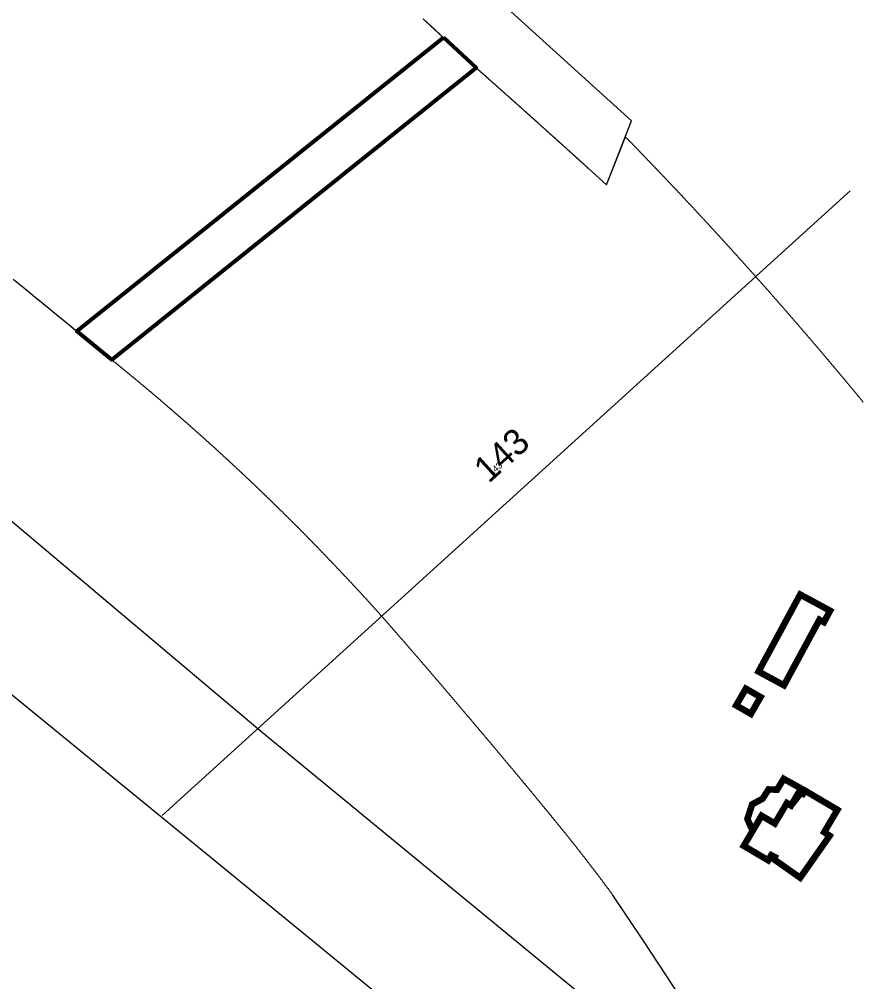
# Model space of a CAD drawing. Extents: x 174934 to 192674, y 648863 to 672607.
# Drawn here: x 189304.7 to 189434.5, y 651964 to 652112.1 of the extents above; entities that cross this region are included whole.
import ezdxf

# ---------------------------------------------------------------- set-up
doc = ezdxf.new("R2010")
doc.units = 0
for name, color, linetype, lineweight in [('dim', 255, 'Continuous', 0), ('pbitul', 14, 'Continuous', 0), ('pbldem', 50, 'Continuous', 0), ('pgesher', 7, 'Continuous', 0), ('pspecial', 7, 'Continuous', 0)]:
    doc.layers.add(name, color=color, linetype=linetype, lineweight=lineweight)
doc.layers.add('HEB_ENTITY', color=3, linetype='Continuous')
doc.styles.get("Standard").update_dxf_attribs({"font": 'HEBTXT'})

# ---------------------------------------------------------------- blocks, each defined once
blk = doc.blocks.new('dim', base_point=(179928.9, 662854.99))
at = {"layer": 'dim', "linetype": 'ByBlock'}
blk.add_attdef('NUMBER', (179928.9, 662854.99), '', height=20, dxfattribs=at)
blk = doc.blocks.new('HEB_ENTITY', base_point=(181159.32, 660193.8))
at = {"layer": 'HEB_ENTITY', "linetype": 'ByBlock'}
blk.add_attdef('VAL', (181159.32, 660193.8), '', height=1, dxfattribs=at)
at = {"layer": 'HEB_ENTITY', "linetype": 'ByBlock', "flags": 1}
for tag in ['WIDTH', 'TAG', 'XBASE', 'YBASE', 'PROMPT', 'HEIGHT', 'BLKNAME', 'BLKNUM']:
    blk.add_attdef(tag, (181159.32, 660193.8), '', height=1, dxfattribs=at)

msp = doc.modelspace()

# ---------------------------------------------------------------- linework, layer by layer
at = {"layer": 'dim', "linetype": 'ByBlock', "flags": 128}
msp.add_lwpolyline([(189326.66, 651989.54), (189432.54, 652085.65)], close=True, dxfattribs=at)
at = {"layer": 'pbitul', "flags": 128}
for points in [[(189392.8, 651960.57), (189342.03, 652002.31), (189300.68, 652037.16)], [(189287.59, 652021.13), (189333.97, 651983.31), (189349.85, 651970.28), (189365.73, 651957.25)]]:
    msp.add_lwpolyline(points, dxfattribs=at)
at = {"layer": 'pbldem', "linetype": 'Continuous', "const_width": 1, "flags": 128}
for points in [[(189424.83, 652023.55), (189429.43, 652021.06), (189428.48, 652019.3), (189427.79, 652019.67), (189422.33, 652009.58), (189418.42, 652011.7), (189424.83, 652023.55)], [(189416.47, 652009.07), (189418.73, 652007.77), (189417.24, 652005.19), (189414.98, 652006.49), (189416.47, 652009.07)], [(189422.29, 651995.2), (189421.27, 651993.52), (189419.96, 651993.57), (189419.04, 651992.13), (189417.43, 651991.27), (189416.71, 651989.01), (189417.52, 651987.2), (189418.89, 651989.52), (189420.92, 651988.32), (189422.79, 651991.47), (189423.42, 651991.09), (189424.99, 651993.09), (189425.27, 651992.92), (189425.55, 651993.39), (189422.29, 651995.2)], [(189425.55, 651993.39), (189430.56, 651990.43), (189428.52, 651986.98), (189429.36, 651986.43), (189424.83, 651979.98), (189420.78, 651982.82), (189420.94, 651983.16), (189420.38, 651983.45), (189419.91, 651982.66), (189416.15, 651984.88), (189418.89, 651989.52), (189420.92, 651988.32), (189422.79, 651991.47), (189423.42, 651991.09), (189424.7, 651993.26), (189425.27, 651992.92), (189425.55, 651993.39)]]:
    msp.add_lwpolyline(points, close=True, dxfattribs=at)
at = {"layer": 'pgesher', "color": 7, "linetype": 'Continuous', "lineweight": 53, "flags": 128}
msp.add_lwpolyline([(189369.93, 652109.23), (189374.99, 652104.57), (189318.91, 652059.66), (189313.55, 652064.08), (189369.93, 652109.23)], close=True, dxfattribs=at)
at = {"layer": 'pspecial', "flags": 128}
for points in [[(189366.83, 652112.1), (189366.91, 652112.03), (189366.98, 652111.96), (189367.05, 652111.9), (189367.13, 652111.83), (189367.2, 652111.76), (189367.27, 652111.69), (189367.35, 652111.62), (189367.42, 652111.56), (189367.49, 652111.49), (189367.57, 652111.42), (189367.64, 652111.35), (189367.72, 652111.29), (189367.79, 652111.22), (189367.86, 652111.15), (189367.94, 652111.08), (189368.01, 652111.01), (189368.08, 652110.95), (189368.16, 652110.88), (189368.23, 652110.81), (189368.3, 652110.74), (189368.38, 652110.68), (189368.45, 652110.61), (189368.52, 652110.54), (189368.6, 652110.47), (189368.67, 652110.4), (189368.74, 652110.34), (189368.82, 652110.27), (189368.89, 652110.2), (189368.96, 652110.13), (189369.04, 652110.06), (189369.11, 652110), (189369.18, 652109.93), (189369.26, 652109.86), (189369.33, 652109.79), (189369.4, 652109.72), (189369.48, 652109.66), (189369.55, 652109.59), (189369.62, 652109.52), (189369.7, 652109.45), (189369.77, 652109.38), (189369.84, 652109.32), (189369.92, 652109.25), (189369.99, 652109.18), (189370.06, 652109.11), (189370.14, 652109.04), (189370.21, 652108.97), (189370.28, 652108.91), (189370.36, 652108.84), (189370.43, 652108.77), (189370.5, 652108.7), (189370.57, 652108.63), (189370.65, 652108.56), (189370.72, 652108.5), (189370.79, 652108.43), (189370.87, 652108.36), (189370.94, 652108.29), (189371.01, 652108.22), (189371.09, 652108.16), (189371.16, 652108.09), (189371.23, 652108.02), (189371.3, 652107.95), (189371.38, 652107.88), (189371.45, 652107.81), (189371.52, 652107.75), (189371.6, 652107.68), (189371.67, 652107.61), (189371.74, 652107.54), (189371.82, 652107.47), (189371.89, 652107.4), (189371.96, 652107.33), (189372.03, 652107.27), (189372.11, 652107.2), (189372.18, 652107.13), (189372.25, 652107.06), (189372.33, 652106.99), (189372.4, 652106.92), (189372.47, 652106.86), (189372.54, 652106.79), (189372.62, 652106.72), (189372.69, 652106.65), (189372.76, 652106.58), (189372.84, 652106.51), (189372.91, 652106.44), (189372.98, 652106.38), (189373.05, 652106.31), (189373.13, 652106.24), (189373.2, 652106.17), (189373.27, 652106.1), (189373.34, 652106.03), (189373.42, 652105.96), (189373.49, 652105.89), (189373.5, 652105.88), (189373.58, 652105.82), (189373.65, 652105.75), (189373.73, 652105.69), (189373.8, 652105.62), (189373.88, 652105.55), (189373.95, 652105.49), (189374.03, 652105.42), (189374.1, 652105.35), (189374.18, 652105.29), (189374.25, 652105.22), (189374.33, 652105.16), (189374.4, 652105.09), (189374.47, 652105.02), (189374.55, 652104.96), (189374.62, 652104.89), (189374.7, 652104.83), (189374.77, 652104.76), (189374.85, 652104.69), (189374.92, 652104.63), (189375, 652104.56), (189375.07, 652104.49), (189375.15, 652104.43), (189375.22, 652104.36), (189375.3, 652104.3), (189375.37, 652104.23), (189375.45, 652104.16), (189375.52, 652104.1), (189375.6, 652104.03), (189375.67, 652103.96), (189375.75, 652103.9), (189375.82, 652103.83), (189375.9, 652103.77), (189375.97, 652103.7), (189376.05, 652103.63), (189376.12, 652103.57), (189376.2, 652103.5), (189376.27, 652103.43), (189376.35, 652103.37), (189376.42, 652103.3), (189376.5, 652103.23), (189376.57, 652103.17), (189376.65, 652103.1), (189376.72, 652103.04), (189376.8, 652102.97), (189376.87, 652102.9), (189376.95, 652102.84), (189377.02, 652102.77), (189377.1, 652102.7), (189377.17, 652102.64), (189377.25, 652102.57), (189377.32, 652102.5), (189377.39, 652102.44), (189377.47, 652102.37), (189377.54, 652102.31), (189377.62, 652102.24), (189377.69, 652102.17), (189377.77, 652102.11), (189377.84, 652102.04), (189377.92, 652101.97), (189377.99, 652101.91), (189378.07, 652101.84), (189378.14, 652101.77), (189378.22, 652101.71), (189378.29, 652101.64), (189378.37, 652101.58), (189378.44, 652101.51), (189378.52, 652101.44), (189378.59, 652101.38), (189378.67, 652101.31), (189378.74, 652101.24), (189378.82, 652101.18), (189378.89, 652101.11), (189378.96, 652101.04), (189379.04, 652100.98), (189379.11, 652100.91), (189379.19, 652100.84), (189379.26, 652100.78), (189379.34, 652100.71), (189379.41, 652100.65), (189379.49, 652100.58), (189379.56, 652100.51), (189379.64, 652100.45), (189379.71, 652100.38), (189379.79, 652100.31), (189379.86, 652100.25), (189379.94, 652100.18), (189380.01, 652100.11), (189380.09, 652100.05), (189380.16, 652099.98), (189380.23, 652099.91), (189380.31, 652099.85), (189380.38, 652099.78), (189380.46, 652099.71), (189380.53, 652099.65), (189380.61, 652099.58), (189380.68, 652099.51), (189380.76, 652099.45), (189380.83, 652099.38), (189380.91, 652099.31), (189380.98, 652099.25), (189381.06, 652099.18), (189381.13, 652099.11), (189381.2, 652099.05), (189381.28, 652098.98), (189381.35, 652098.92), (189381.43, 652098.85), (189381.5, 652098.78), (189381.58, 652098.72), (189381.65, 652098.65), (189381.73, 652098.58), (189381.8, 652098.52), (189381.88, 652098.45), (189381.95, 652098.38), (189382.03, 652098.32), (189382.1, 652098.25), (189382.17, 652098.18), (189382.25, 652098.12), (189382.32, 652098.05), (189382.4, 652097.98), (189382.47, 652097.92), (189382.55, 652097.85), (189382.62, 652097.78), (189382.7, 652097.72), (189382.77, 652097.65), (189382.85, 652097.58), (189382.92, 652097.52), (189382.99, 652097.45), (189383.07, 652097.38), (189383.14, 652097.32), (189383.22, 652097.25), (189383.29, 652097.18), (189383.37, 652097.12), (189383.44, 652097.05), (189383.52, 652096.98), (189383.59, 652096.92), (189383.67, 652096.85), (189383.74, 652096.78), (189383.81, 652096.72), (189383.89, 652096.65), (189383.96, 652096.58), (189384.04, 652096.52), (189384.11, 652096.45), (189384.19, 652096.38), (189384.26, 652096.32), (189384.34, 652096.25), (189384.41, 652096.18), (189384.48, 652096.11), (189384.56, 652096.05), (189384.63, 652095.98), (189384.71, 652095.91), (189384.78, 652095.85), (189384.86, 652095.78), (189384.93, 652095.71), (189385.01, 652095.65), (189385.08, 652095.58), (189385.15, 652095.51), (189385.23, 652095.45), (189385.3, 652095.38), (189385.38, 652095.31), (189385.45, 652095.25), (189385.53, 652095.18), (189385.6, 652095.11), (189385.68, 652095.05), (189385.75, 652094.98), (189385.82, 652094.91), (189385.9, 652094.85), (189385.97, 652094.78), (189386.05, 652094.71), (189386.12, 652094.65), (189386.2, 652094.58), (189386.27, 652094.51), (189386.34, 652094.44), (189386.42, 652094.38), (189386.49, 652094.31), (189386.57, 652094.24), (189386.64, 652094.18), (189386.72, 652094.11), (189386.79, 652094.04), (189386.87, 652093.98), (189386.94, 652093.91), (189387.01, 652093.84), (189387.09, 652093.78), (189387.16, 652093.71), (189387.24, 652093.64), (189387.31, 652093.58), (189387.39, 652093.51), (189387.46, 652093.44), (189387.53, 652093.37), (189387.61, 652093.31), (189387.68, 652093.24), (189387.76, 652093.17), (189387.83, 652093.11), (189387.91, 652093.04), (189387.98, 652092.97), (189388.05, 652092.91), (189388.13, 652092.84), (189388.2, 652092.77), (189388.28, 652092.71), (189388.35, 652092.64), (189388.43, 652092.57), (189388.5, 652092.5), (189388.57, 652092.44), (189388.65, 652092.37), (189388.72, 652092.3), (189388.8, 652092.24), (189388.87, 652092.17), (189388.95, 652092.1), (189389.02, 652092.04), (189389.09, 652091.97), (189389.17, 652091.9), (189389.24, 652091.83), (189389.32, 652091.77), (189389.39, 652091.7), (189389.46, 652091.63), (189389.54, 652091.57), (189389.61, 652091.5), (189389.69, 652091.43), (189389.76, 652091.36), (189389.84, 652091.3), (189389.91, 652091.23), (189389.98, 652091.16), (189390.06, 652091.1), (189390.13, 652091.03), (189390.21, 652090.96), (189390.28, 652090.9), (189390.36, 652090.83), (189390.43, 652090.76), (189390.5, 652090.69), (189390.58, 652090.63), (189390.65, 652090.56), (189390.73, 652090.49), (189390.8, 652090.43), (189390.87, 652090.36), (189390.95, 652090.29), (189391.02, 652090.22), (189391.1, 652090.16), (189391.17, 652090.09), (189391.24, 652090.02), (189391.32, 652089.96), (189391.39, 652089.89), (189391.47, 652089.82), (189391.54, 652089.75), (189391.62, 652089.69), (189391.69, 652089.62), (189391.76, 652089.55), (189391.84, 652089.49), (189391.91, 652089.42), (189391.99, 652089.35), (189392.06, 652089.28), (189392.13, 652089.22), (189392.21, 652089.15), (189392.27, 652089.09), (189395.04, 652086.57), (189398.9, 652096.44), (189380.29, 652113.23)], [(189303.73, 652072.07), (189305.78, 652070.42), (189307.14, 652069.32), (189308.05, 652068.58), (189309.87, 652067.1), (189311.22, 652065.99), (189313.55, 652064.08), (189313.55, 652064.08), (189369.93, 652109.23), (189369.86, 652109.3), (189369.79, 652109.37), (189369.71, 652109.44), (189369.64, 652109.5), (189369.57, 652109.57), (189369.49, 652109.64), (189369.42, 652109.71), (189369.35, 652109.78), (189369.27, 652109.84), (189369.2, 652109.91), (189369.13, 652109.98), (189369.05, 652110.05), (189368.98, 652110.12), (189368.91, 652110.18), (189368.83, 652110.25), (189368.76, 652110.32), (189368.69, 652110.39), (189368.61, 652110.46), (189368.54, 652110.52), (189368.47, 652110.59), (189368.39, 652110.66), (189368.32, 652110.73), (189368.25, 652110.8), (189368.17, 652110.86), (189368.1, 652110.93), (189368.03, 652111), (189367.95, 652111.07), (189367.88, 652111.14), (189367.81, 652111.2), (189367.73, 652111.27), (189367.66, 652111.34), (189367.59, 652111.41), (189367.51, 652111.47), (189367.44, 652111.54), (189367.36, 652111.61), (189367.29, 652111.68), (189367.22, 652111.74), (189367.14, 652111.81), (189367.07, 652111.88), (189367, 652111.95), (189366.92, 652112.02), (189366.85, 652112.08)], [(189415.46, 651947.88), (189400.71, 651970.25), (189396.03, 651977.28), (189395.97, 651977.36), (189395.91, 651977.44), (189395.85, 651977.53), (189395.79, 651977.61), (189395.73, 651977.69), (189395.67, 651977.77), (189395.61, 651977.85), (189395.55, 651977.93), (189395.49, 651978.01), (189395.43, 651978.09), (189395.37, 651978.17), (189395.32, 651978.25), (189395.26, 651978.33), (189395.2, 651978.41), (189395.14, 651978.49), (189395.08, 651978.57), (189395.02, 651978.65), (189394.96, 651978.73), (189394.9, 651978.81), (189394.84, 651978.89), (189394.78, 651978.97), (189394.72, 651979.05), (189394.66, 651979.13), (189394.6, 651979.21), (189394.54, 651979.29), (189394.48, 651979.37), (189394.42, 651979.45), (189394.36, 651979.53), (189394.3, 651979.61), (189394.24, 651979.69), (189394.18, 651979.77), (189394.12, 651979.85), (189394.06, 651979.93), (189394, 651980.01), (189393.94, 651980.09), (189393.88, 651980.17), (189393.82, 651980.25), (189393.76, 651980.33), (189393.7, 651980.41), (189393.64, 651980.49), (189393.58, 651980.57), (189393.52, 651980.65), (189393.45, 651980.73), (189393.39, 651980.81), (189393.33, 651980.89), (189393.27, 651980.97), (189393.21, 651981.05), (189393.15, 651981.13), (189393.09, 651981.21), (189393.03, 651981.29), (189392.97, 651981.37), (189392.91, 651981.44), (189392.85, 651981.52), (189392.79, 651981.6), (189392.73, 651981.68), (189392.67, 651981.76), (189392.6, 651981.84), (189392.54, 651981.92), (189392.48, 651982), (189392.42, 651982.08), (189392.36, 651982.16), (189392.3, 651982.24), (189392.24, 651982.32), (189392.18, 651982.4), (189392.12, 651982.48), (189392.06, 651982.55), (189391.99, 651982.63), (189391.93, 651982.71), (189391.87, 651982.79), (189391.81, 651982.87), (189391.75, 651982.95), (189391.69, 651983.03), (189391.63, 651983.11), (189391.57, 651983.19), (189391.5, 651983.27), (189391.44, 651983.34), (189391.38, 651983.42), (189391.32, 651983.5), (189391.26, 651983.58), (189391.2, 651983.66), (189391.14, 651983.74), (189391.07, 651983.82), (189391.01, 651983.9), (189390.95, 651983.97), (189390.89, 651984.05), (189390.83, 651984.13), (189390.76, 651984.21), (189390.7, 651984.29), (189390.64, 651984.37), (189390.58, 651984.45), (189390.52, 651984.53), (189390.46, 651984.6), (189390.39, 651984.68), (189390.33, 651984.76), (189390.27, 651984.84), (189390.21, 651984.92), (189390.15, 651985), (189390.08, 651985.07), (189390.02, 651985.15), (189389.96, 651985.23), (189389.9, 651985.31), (189389.84, 651985.39), (189389.77, 651985.47), (189389.71, 651985.54), (189389.65, 651985.62), (189389.59, 651985.7), (189389.52, 651985.78), (189389.46, 651985.86), (189389.4, 651985.94), (189389.34, 651986.01), (189389.27, 651986.09), (189389.21, 651986.17), (189389.15, 651986.25), (189389.09, 651986.33), (189389.02, 651986.4), (189388.96, 651986.48), (189388.9, 651986.56), (189388.84, 651986.64), (189388.77, 651986.72), (189388.71, 651986.79), (189388.65, 651986.87), (189388.59, 651986.95), (189388.52, 651987.03), (189388.46, 651987.1), (189388.4, 651987.18), (189388.33, 651987.26), (189388.27, 651987.34), (189388.21, 651987.42), (189388.14, 651987.49), (189388.08, 651987.57), (189388.02, 651987.65), (189387.96, 651987.73), (189387.89, 651987.8), (189387.83, 651987.88), (189387.77, 651987.96), (189387.7, 651988.04), (189387.64, 651988.11), (189387.58, 651988.19), (189387.51, 651988.27), (189387.45, 651988.35), (189387.39, 651988.42), (189387.32, 651988.5), (189387.26, 651988.58), (189387.2, 651988.66), (189387.13, 651988.73), (189387.07, 651988.81), (189387.01, 651988.89), (189386.94, 651988.96), (189386.88, 651989.04), (189386.82, 651989.12), (189386.75, 651989.2), (189386.69, 651989.27), (189386.62, 651989.35), (189386.56, 651989.43), (189386.5, 651989.5), (189386.43, 651989.58), (189386.39, 651989.64), (189386.32, 651989.72), (189386.26, 651989.79), (189386.2, 651989.87), (189386.13, 651989.95), (189386.07, 651990.03), (189386.01, 651990.1), (189385.94, 651990.18), (189385.88, 651990.26), (189385.82, 651990.34), (189385.75, 651990.41), (189385.69, 651990.49), (189385.63, 651990.57), (189385.56, 651990.65), (189385.5, 651990.72), (189385.44, 651990.8), (189385.37, 651990.88), (189385.31, 651990.95), (189385.25, 651991.03), (189385.18, 651991.11), (189385.12, 651991.19), (189385.06, 651991.26), (189384.99, 651991.34), (189384.93, 651991.42), (189384.87, 651991.5), (189384.8, 651991.57), (189384.74, 651991.65), (189384.68, 651991.73), (189384.61, 651991.8), (189384.55, 651991.88), (189384.48, 651991.96), (189384.42, 651992.04), (189384.36, 651992.11), (189384.29, 651992.19), (189384.23, 651992.27), (189384.17, 651992.35), (189384.1, 651992.42), (189384.04, 651992.5), (189383.98, 651992.58), (189383.91, 651992.65), (189383.85, 651992.73), (189383.78, 651992.81), (189383.72, 651992.89), (189383.66, 651992.96), (189383.59, 651993.04), (189383.53, 651993.12), (189383.47, 651993.19), (189383.4, 651993.27), (189383.34, 651993.35), (189383.28, 651993.42), (189383.21, 651993.5), (189383.15, 651993.58), (189383.08, 651993.66), (189383.02, 651993.73), (189382.96, 651993.81), (189382.89, 651993.89), (189382.83, 651993.96), (189382.76, 651994.04), (189382.7, 651994.12), (189382.64, 651994.19), (189382.57, 651994.27), (189382.51, 651994.35), (189382.45, 651994.43), (189382.38, 651994.5), (189382.32, 651994.58), (189382.29, 651994.61), (189382.23, 651994.69), (189382.16, 651994.76), (189382.1, 651994.84), (189382.04, 651994.92), (189381.97, 651994.99), (189381.91, 651995.07), (189381.84, 651995.15), (189381.78, 651995.22), (189381.72, 651995.3), (189381.65, 651995.38), (189381.59, 651995.45), (189381.52, 651995.53), (189381.46, 651995.61), (189381.4, 651995.68), (189381.33, 651995.76), (189381.27, 651995.84), (189381.2, 651995.91), (189381.14, 651995.99), (189381.08, 651996.07), (189381.01, 651996.15), (189380.95, 651996.22), (189380.88, 651996.3), (189380.82, 651996.38), (189380.76, 651996.45), (189380.69, 651996.53), (189380.63, 651996.61), (189380.56, 651996.68), (189380.5, 651996.76), (189380.43, 651996.84), (189380.37, 651996.91), (189380.31, 651996.99), (189380.24, 651997.07), (189380.18, 651997.14), (189380.11, 651997.22), (189380.05, 651997.3), (189379.99, 651997.37), (189379.92, 651997.45), (189379.86, 651997.53), (189379.79, 651997.6), (189379.73, 651997.68), (189379.66, 651997.76), (189379.6, 651997.83), (189379.54, 651997.91), (189379.47, 651997.99), (189379.41, 651998.06), (189379.34, 651998.14), (189379.28, 651998.22), (189379.21, 651998.29), (189379.15, 651998.37), (189379.09, 651998.45), (189379.02, 651998.52), (189378.96, 651998.6), (189378.89, 651998.68), (189378.83, 651998.75), (189378.76, 651998.83), (189378.7, 651998.91), (189378.64, 651998.98), (189378.57, 651999.06), (189378.51, 651999.13), (189378.44, 651999.21), (189378.38, 651999.29), (189378.31, 651999.36), (189378.25, 651999.44), (189378.19, 651999.52), (189378.12, 651999.59), (189378.06, 651999.67), (189377.99, 651999.75), (189377.93, 651999.82), (189377.86, 651999.9), (189377.8, 651999.98), (189377.74, 652000.05), (189377.67, 652000.13), (189377.61, 652000.21), (189377.54, 652000.28), (189377.48, 652000.36), (189377.41, 652000.44), (189377.35, 652000.51), (189377.28, 652000.59), (189377.22, 652000.67), (189377.16, 652000.74), (189377.09, 652000.82), (189377.03, 652000.89), (189376.96, 652000.97), (189376.9, 652001.05), (189376.83, 652001.12), (189376.77, 652001.2), (189376.7, 652001.28), (189376.64, 652001.35), (189376.58, 652001.43), (189376.51, 652001.51), (189376.45, 652001.58), (189376.38, 652001.66), (189376.32, 652001.74), (189376.25, 652001.81), (189376.19, 652001.89), (189376.12, 652001.96), (189376.06, 652002.04), (189375.99, 652002.12), (189375.93, 652002.19), (189375.87, 652002.27), (189375.8, 652002.35), (189375.74, 652002.42), (189375.67, 652002.5), (189375.61, 652002.58), (189375.54, 652002.65), (189375.48, 652002.73), (189375.41, 652002.8), (189375.35, 652002.88), (189375.28, 652002.96), (189375.22, 652003.03), (189375.16, 652003.11), (189375.09, 652003.19), (189375.03, 652003.26), (189374.96, 652003.34), (189374.9, 652003.42), (189374.83, 652003.49), (189374.77, 652003.57), (189374.7, 652003.64), (189374.64, 652003.72), (189374.57, 652003.8), (189374.51, 652003.87), (189374.44, 652003.95), (189374.38, 652004.03), (189374.31, 652004.1), (189374.25, 652004.18), (189374.19, 652004.25), (189374.12, 652004.33), (189374.06, 652004.41), (189373.99, 652004.48), (189373.93, 652004.56), (189373.86, 652004.64), (189373.8, 652004.71), (189373.73, 652004.79), (189373.67, 652004.86), (189373.6, 652004.94), (189373.54, 652005.02), (189373.47, 652005.09), (189373.41, 652005.17), (189373.34, 652005.25), (189373.28, 652005.32), (189373.21, 652005.4), (189373.19, 652005.42), (189373.13, 652005.5), (189373.06, 652005.58), (189373, 652005.65), (189372.94, 652005.73), (189372.87, 652005.8), (189372.81, 652005.88), (189372.74, 652005.96), (189372.68, 652006.03), (189372.61, 652006.11), (189372.55, 652006.19), (189372.48, 652006.26), (189372.42, 652006.34), (189372.35, 652006.42), (189372.29, 652006.49), (189372.23, 652006.57), (189372.16, 652006.64), (189372.1, 652006.72), (189372.03, 652006.8), (189371.97, 652006.87), (189371.9, 652006.95), (189371.84, 652007.03), (189371.77, 652007.1), (189371.71, 652007.18), (189371.64, 652007.25), (189371.58, 652007.33), (189371.51, 652007.41), (189371.45, 652007.48), (189371.38, 652007.56), (189371.32, 652007.64), (189371.26, 652007.71), (189371.19, 652007.79), (189371.13, 652007.86), (189371.06, 652007.94), (189371, 652008.02), (189370.93, 652008.09), (189370.87, 652008.17), (189370.8, 652008.25), (189370.74, 652008.32), (189370.67, 652008.4), (189370.61, 652008.47), (189370.54, 652008.55), (189370.48, 652008.63), (189370.41, 652008.7), (189370.35, 652008.78), (189370.28, 652008.85), (189370.22, 652008.93), (189370.15, 652009.01), (189370.09, 652009.08), (189370.02, 652009.16), (189369.96, 652009.24), (189369.89, 652009.31), (189369.83, 652009.39), (189369.76, 652009.46), (189369.7, 652009.54), (189369.63, 652009.62), (189369.57, 652009.69), (189369.5, 652009.77), (189369.44, 652009.84), (189369.37, 652009.92), (189369.31, 652010), (189369.24, 652010.07), (189369.18, 652010.15), (189369.11, 652010.22), (189369.05, 652010.3), (189368.98, 652010.38), (189368.92, 652010.45), (189368.85, 652010.53), (189368.79, 652010.6), (189368.72, 652010.68), (189368.66, 652010.76), (189368.59, 652010.83), (189368.53, 652010.91), (189368.46, 652010.98), (189368.4, 652011.06), (189368.33, 652011.14), (189368.27, 652011.21), (189368.2, 652011.29), (189368.14, 652011.36), (189368.07, 652011.44), (189368.01, 652011.51), (189367.94, 652011.59), (189367.88, 652011.67), (189367.81, 652011.74), (189367.75, 652011.82), (189367.68, 652011.89), (189367.62, 652011.97), (189367.55, 652012.05), (189367.49, 652012.12), (189367.42, 652012.2), (189367.36, 652012.27), (189367.29, 652012.35), (189367.23, 652012.42), (189367.16, 652012.5), (189367.1, 652012.58), (189367.03, 652012.65), (189366.97, 652012.73), (189366.9, 652012.8), (189366.83, 652012.88), (189366.77, 652012.96), (189366.7, 652013.03), (189366.64, 652013.11), (189366.57, 652013.18), (189366.51, 652013.26), (189366.44, 652013.33), (189366.38, 652013.41), (189366.31, 652013.49), (189366.25, 652013.56), (189366.18, 652013.64), (189366.12, 652013.71), (189366.05, 652013.79), (189365.99, 652013.86), (189365.92, 652013.94), (189365.85, 652014.01), (189365.79, 652014.09), (189365.72, 652014.17), (189365.66, 652014.24), (189365.59, 652014.32), (189365.53, 652014.39), (189365.46, 652014.47), (189365.4, 652014.54), (189365.33, 652014.62), (189365.27, 652014.7), (189365.2, 652014.77), (189365.13, 652014.85), (189365.07, 652014.92), (189365, 652015), (189364.94, 652015.07), (189364.87, 652015.15), (189364.81, 652015.22), (189364.74, 652015.3), (189364.68, 652015.38), (189364.61, 652015.45), (189364.54, 652015.53), (189364.48, 652015.6), (189364.41, 652015.68), (189364.35, 652015.75), (189364.28, 652015.83), (189364.22, 652015.9), (189364.15, 652015.98), (189364.09, 652016.05), (189364.02, 652016.13), (189363.95, 652016.21), (189363.89, 652016.28), (189363.82, 652016.36), (189363.76, 652016.43), (189363.69, 652016.51), (189363.63, 652016.58), (189363.56, 652016.66), (189363.49, 652016.73), (189363.43, 652016.81), (189363.36, 652016.88), (189363.3, 652016.96), (189363.23, 652017.03), (189363.17, 652017.11), (189363.1, 652017.19), (189363.03, 652017.26), (189362.97, 652017.34), (189362.9, 652017.41), (189362.84, 652017.49), (189362.77, 652017.56), (189362.71, 652017.64), (189362.64, 652017.71), (189362.57, 652017.79), (189362.51, 652017.86), (189362.44, 652017.94), (189362.38, 652018.01), (189362.31, 652018.09), (189362.24, 652018.16), (189362.18, 652018.24), (189362.11, 652018.31), (189362.05, 652018.39), (189361.98, 652018.46), (189361.92, 652018.54), (189361.85, 652018.62), (189361.78, 652018.69), (189361.72, 652018.77), (189361.65, 652018.84), (189361.59, 652018.92), (189361.52, 652018.99), (189361.45, 652019.07), (189361.39, 652019.14), (189361.32, 652019.22), (189361.26, 652019.29), (189361.19, 652019.37), (189361.12, 652019.44), (189361.06, 652019.52), (189360.99, 652019.59), (189360.93, 652019.67), (189360.86, 652019.74), (189360.79, 652019.82), (189360.73, 652019.89), (189360.66, 652019.97), (189360.6, 652020.04), (189360.53, 652020.12), (189360.46, 652020.19), (189360.4, 652020.27), (189360.33, 652020.34), (189360.26, 652020.42), (189360.2, 652020.49), (189360.13, 652020.57), (189360.07, 652020.64), (189360, 652020.72), (189359.93, 652020.79), (189359.92, 652020.8), (189359.86, 652020.88), (189359.79, 652020.95), (189359.72, 652021.03), (189359.66, 652021.1), (189359.59, 652021.18), (189359.52, 652021.25), (189359.46, 652021.32), (189359.39, 652021.4), (189359.32, 652021.47), (189359.25, 652021.55), (189359.19, 652021.62), (189359.12, 652021.69), (189359.05, 652021.77), (189358.99, 652021.84), (189358.92, 652021.92), (189358.85, 652021.99), (189358.78, 652022.07), (189358.72, 652022.14), (189358.65, 652022.21), (189358.58, 652022.29), (189358.51, 652022.36), (189358.45, 652022.43), (189358.38, 652022.51), (189358.31, 652022.58), (189358.25, 652022.66), (189358.18, 652022.73), (189358.11, 652022.8), (189358.04, 652022.88), (189357.98, 652022.95), (189357.91, 652023.03), (189357.84, 652023.1), (189357.77, 652023.17), (189357.71, 652023.25), (189357.64, 652023.32), (189357.57, 652023.39), (189357.5, 652023.47), (189357.43, 652023.54), (189357.37, 652023.61), (189357.3, 652023.69), (189357.23, 652023.76), (189357.16, 652023.84), (189357.1, 652023.91), (189357.03, 652023.98), (189356.96, 652024.06), (189356.89, 652024.13), (189356.82, 652024.2), (189356.76, 652024.28), (189356.69, 652024.35), (189356.62, 652024.42), (189356.55, 652024.5), (189356.49, 652024.57), (189356.42, 652024.64), (189356.35, 652024.72), (189356.28, 652024.79), (189356.21, 652024.86), (189356.15, 652024.94), (189356.08, 652025.01), (189356.01, 652025.08), (189355.94, 652025.16), (189355.87, 652025.23), (189355.8, 652025.3), (189355.74, 652025.38), (189355.67, 652025.45), (189355.6, 652025.52), (189355.53, 652025.6), (189355.46, 652025.67), (189355.4, 652025.74), (189355.33, 652025.81), (189355.26, 652025.89), (189355.19, 652025.96), (189355.12, 652026.03), (189355.05, 652026.11), (189354.99, 652026.18), (189354.92, 652026.25), (189354.85, 652026.33), (189354.78, 652026.4), (189354.71, 652026.47), (189354.64, 652026.54), (189354.57, 652026.62), (189354.51, 652026.69), (189354.44, 652026.76), (189354.37, 652026.84), (189354.3, 652026.91), (189354.23, 652026.98), (189354.16, 652027.05), (189354.09, 652027.13), (189354.03, 652027.2), (189353.96, 652027.27), (189353.89, 652027.34), (189353.82, 652027.42), (189353.75, 652027.49), (189353.68, 652027.56), (189353.61, 652027.63), (189353.54, 652027.71), (189353.47, 652027.78), (189353.41, 652027.85), (189353.34, 652027.92), (189353.27, 652028), (189353.2, 652028.07), (189353.13, 652028.14), (189353.06, 652028.21), (189352.99, 652028.29), (189352.92, 652028.36), (189352.85, 652028.43), (189352.79, 652028.5), (189352.72, 652028.58), (189352.65, 652028.65), (189352.58, 652028.72), (189352.51, 652028.79), (189352.44, 652028.86), (189352.37, 652028.94), (189352.3, 652029.01), (189352.23, 652029.08), (189352.16, 652029.15), (189352.09, 652029.23), (189352.02, 652029.3), (189351.96, 652029.37), (189351.89, 652029.44), (189351.82, 652029.51), (189351.75, 652029.59), (189351.68, 652029.66), (189351.61, 652029.73), (189351.54, 652029.8), (189351.47, 652029.87), (189351.4, 652029.95), (189351.33, 652030.02), (189351.26, 652030.09), (189351.19, 652030.16), (189351.12, 652030.23), (189351.05, 652030.31), (189350.98, 652030.38), (189350.91, 652030.45), (189350.84, 652030.52), (189350.77, 652030.59), (189350.7, 652030.66), (189350.63, 652030.74), (189350.56, 652030.81), (189350.5, 652030.88), (189350.43, 652030.95), (189350.36, 652031.02), (189350.29, 652031.09), (189350.22, 652031.17), (189350.15, 652031.24), (189350.08, 652031.31), (189350.01, 652031.38), (189349.94, 652031.45), (189349.87, 652031.52), (189349.8, 652031.59), (189349.73, 652031.67), (189349.66, 652031.74), (189349.59, 652031.81), (189349.52, 652031.88), (189349.45, 652031.95), (189349.38, 652032.02), (189349.31, 652032.09), (189349.24, 652032.17), (189349.17, 652032.24), (189349.1, 652032.31), (189349.03, 652032.38), (189348.96, 652032.45), (189348.89, 652032.52), (189348.82, 652032.59), (189348.75, 652032.66), (189348.68, 652032.74), (189348.6, 652032.81), (189348.53, 652032.88), (189348.46, 652032.95), (189348.39, 652033.02), (189348.32, 652033.09), (189348.25, 652033.16), (189348.18, 652033.23), (189348.11, 652033.3), (189348.04, 652033.38), (189347.97, 652033.45), (189347.9, 652033.52), (189347.83, 652033.59), (189347.76, 652033.66), (189347.69, 652033.73), (189347.62, 652033.8), (189347.55, 652033.87), (189347.48, 652033.94), (189347.41, 652034.01), (189347.34, 652034.08), (189347.27, 652034.16), (189347.2, 652034.23), (189347.12, 652034.3), (189347.05, 652034.37), (189346.98, 652034.44), (189346.91, 652034.51), (189346.84, 652034.58), (189346.77, 652034.65), (189346.7, 652034.72), (189346.63, 652034.79), (189346.56, 652034.86), (189346.49, 652034.93), (189346.42, 652035), (189346.35, 652035.07), (189346.27, 652035.14), (189346.2, 652035.21), (189346.13, 652035.28), (189346.06, 652035.36), (189345.99, 652035.43), (189345.92, 652035.5), (189345.85, 652035.57), (189345.78, 652035.64), (189345.71, 652035.71), (189345.64, 652035.78), (189345.56, 652035.85), (189345.49, 652035.92), (189345.42, 652035.99), (189345.35, 652036.06), (189345.28, 652036.13), (189345.21, 652036.2), (189345.14, 652036.27), (189345.07, 652036.34), (189344.99, 652036.41), (189344.92, 652036.48), (189344.85, 652036.55), (189344.78, 652036.62), (189344.71, 652036.69), (189344.64, 652036.76), (189344.57, 652036.83), (189344.5, 652036.9), (189344.42, 652036.97), (189344.35, 652037.04), (189344.28, 652037.11), (189344.21, 652037.18), (189344.14, 652037.25), (189344.07, 652037.32), (189343.99, 652037.39), (189343.92, 652037.46), (189343.85, 652037.53), (189343.78, 652037.6), (189343.71, 652037.67), (189343.64, 652037.74), (189343.56, 652037.81), (189343.49, 652037.88), (189343.42, 652037.95), (189343.35, 652038.02), (189343.28, 652038.09), (189343.21, 652038.16), (189343.13, 652038.23), (189343.06, 652038.3), (189342.99, 652038.37), (189342.92, 652038.43), (189342.85, 652038.5), (189342.78, 652038.57), (189342.7, 652038.64), (189342.63, 652038.71), (189342.56, 652038.78), (189342.49, 652038.85), (189342.42, 652038.92), (189342.34, 652038.99), (189342.27, 652039.06), (189342.2, 652039.13), (189342.13, 652039.2), (189342.06, 652039.27), (189341.98, 652039.34), (189341.91, 652039.41), (189341.84, 652039.48), (189341.77, 652039.54), (189341.69, 652039.61), (189341.62, 652039.68), (189341.55, 652039.75), (189341.48, 652039.82), (189341.41, 652039.89), (189341.33, 652039.96), (189341.26, 652040.03), (189341.19, 652040.1), (189341.12, 652040.17), (189341.04, 652040.24), (189340.97, 652040.3), (189340.9, 652040.37), (189340.83, 652040.44), (189340.75, 652040.51), (189340.68, 652040.58), (189340.61, 652040.65), (189340.54, 652040.72), (189340.46, 652040.79), (189340.39, 652040.86), (189340.32, 652040.92), (189340.25, 652040.99), (189340.17, 652041.06), (189340.1, 652041.13), (189340.03, 652041.2), (189339.96, 652041.27), (189339.88, 652041.34), (189339.81, 652041.41), (189339.74, 652041.47), (189339.67, 652041.54), (189339.59, 652041.61), (189339.52, 652041.68), (189339.45, 652041.75), (189339.37, 652041.82), (189339.3, 652041.89), (189339.23, 652041.95), (189339.16, 652042.02), (189339.08, 652042.09), (189339.01, 652042.16), (189338.94, 652042.23), (189338.86, 652042.3), (189338.79, 652042.37), (189338.72, 652042.43), (189338.65, 652042.5), (189338.57, 652042.57), (189338.5, 652042.64), (189338.43, 652042.71), (189338.35, 652042.78), (189338.28, 652042.84), (189338.21, 652042.91), (189338.13, 652042.98), (189338.06, 652043.05), (189337.99, 652043.12), (189337.91, 652043.18), (189337.84, 652043.25), (189337.77, 652043.32), (189337.69, 652043.39), (189337.62, 652043.46), (189337.55, 652043.52), (189337.47, 652043.59), (189337.4, 652043.66), (189337.33, 652043.73), (189337.25, 652043.8), (189337.18, 652043.86), (189337.11, 652043.93), (189337.03, 652044), (189336.96, 652044.07), (189336.89, 652044.14), (189336.81, 652044.2), (189336.74, 652044.27), (189336.67, 652044.34), (189336.59, 652044.41), (189336.52, 652044.48), (189336.45, 652044.54), (189336.37, 652044.61), (189336.3, 652044.68), (189336.23, 652044.75), (189336.15, 652044.81), (189336.08, 652044.88), (189336, 652044.95), (189335.93, 652045.02), (189335.86, 652045.08), (189335.78, 652045.15), (189335.71, 652045.22), (189335.64, 652045.29), (189335.56, 652045.35), (189335.49, 652045.42), (189335.41, 652045.49), (189335.34, 652045.56), (189335.27, 652045.62), (189335.19, 652045.69), (189335.12, 652045.76), (189335.04, 652045.83), (189334.97, 652045.89), (189334.9, 652045.96), (189334.82, 652046.03), (189334.75, 652046.1), (189334.67, 652046.16), (189334.6, 652046.23), (189334.53, 652046.3), (189334.45, 652046.36), (189334.38, 652046.43), (189334.3, 652046.5), (189334.23, 652046.57), (189334.16, 652046.63), (189334.08, 652046.7), (189334.01, 652046.77), (189333.93, 652046.83), (189333.86, 652046.9), (189333.79, 652046.97), (189333.71, 652047.03), (189333.64, 652047.1), (189333.56, 652047.17), (189333.49, 652047.24), (189333.41, 652047.3), (189333.34, 652047.37), (189333.26, 652047.44), (189333.19, 652047.5), (189333.12, 652047.57), (189333.04, 652047.64), (189332.97, 652047.7), (189332.89, 652047.77), (189332.82, 652047.84), (189332.74, 652047.9), (189332.67, 652047.97), (189332.59, 652048.04), (189332.52, 652048.1), (189332.45, 652048.17), (189332.37, 652048.24), (189332.3, 652048.3), (189332.22, 652048.37), (189332.15, 652048.44), (189332.07, 652048.5), (189332, 652048.57), (189331.92, 652048.64), (189331.85, 652048.7), (189331.77, 652048.77), (189331.7, 652048.83), (189331.62, 652048.9), (189331.55, 652048.97), (189331.47, 652049.03), (189331.4, 652049.1), (189331.32, 652049.17), (189331.25, 652049.23), (189331.17, 652049.3), (189331.1, 652049.36), (189331.02, 652049.43), (189330.95, 652049.5), (189330.87, 652049.56), (189330.8, 652049.63), (189330.72, 652049.7), (189330.65, 652049.76), (189330.57, 652049.83), (189330.5, 652049.89), (189330.42, 652049.96), (189330.35, 652050.03), (189330.27, 652050.09), (189330.2, 652050.16), (189330.12, 652050.22), (189330.05, 652050.29), (189329.97, 652050.36), (189329.9, 652050.42), (189329.82, 652050.49), (189329.75, 652050.55), (189329.67, 652050.62), (189329.6, 652050.68), (189329.52, 652050.75), (189329.45, 652050.82), (189329.37, 652050.88), (189329.3, 652050.95), (189329.22, 652051.01), (189329.14, 652051.08), (189329.07, 652051.14), (189328.99, 652051.21), (189328.92, 652051.28), (189328.84, 652051.34), (189328.77, 652051.41), (189328.69, 652051.47), (189328.62, 652051.54), (189328.54, 652051.6), (189328.47, 652051.67), (189328.39, 652051.73), (189328.31, 652051.8), (189328.24, 652051.87), (189328.16, 652051.93), (189328.09, 652052), (189328.01, 652052.06), (189327.94, 652052.13), (189327.86, 652052.19), (189327.78, 652052.26), (189327.71, 652052.32), (189327.63, 652052.39), (189327.56, 652052.45), (189327.48, 652052.52), (189327.41, 652052.58), (189327.33, 652052.65), (189327.25, 652052.71), (189327.18, 652052.78), (189327.1, 652052.84), (189327.03, 652052.91), (189326.95, 652052.97), (189326.87, 652053.04), (189326.8, 652053.1), (189326.72, 652053.17), (189326.65, 652053.23), (189326.57, 652053.3), (189326.49, 652053.36), (189326.42, 652053.43), (189326.34, 652053.49), (189326.27, 652053.56), (189326.19, 652053.62), (189326.11, 652053.69), (189326.04, 652053.75), (189325.96, 652053.82), (189325.89, 652053.88), (189325.81, 652053.95), (189325.73, 652054.01), (189325.66, 652054.08), (189325.58, 652054.14), (189325.5, 652054.21), (189325.43, 652054.27), (189325.35, 652054.34), (189325.27, 652054.4), (189325.2, 652054.47), (189325.12, 652054.53), (189325.05, 652054.59), (189324.97, 652054.66), (189324.89, 652054.72), (189324.82, 652054.79), (189324.74, 652054.85), (189324.66, 652054.92), (189324.59, 652054.98), (189324.51, 652055.05), (189324.43, 652055.11), (189324.36, 652055.17), (189324.28, 652055.24), (189324.2, 652055.3), (189324.13, 652055.37), (189324.05, 652055.43), (189323.97, 652055.5), (189323.9, 652055.56), (189323.82, 652055.62), (189323.74, 652055.69), (189323.67, 652055.75), (189323.59, 652055.82), (189323.51, 652055.88), (189323.44, 652055.94), (189323.36, 652056.01), (189323.28, 652056.07), (189323.21, 652056.14), (189323.13, 652056.2), (189323.05, 652056.26), (189322.98, 652056.33), (189322.9, 652056.39), (189322.82, 652056.46), (189322.75, 652056.52), (189322.67, 652056.58), (189322.59, 652056.65), (189322.51, 652056.71), (189322.44, 652056.78), (189322.36, 652056.84), (189322.28, 652056.9), (189322.21, 652056.97), (189322.13, 652057.03), (189322.05, 652057.09), (189321.97, 652057.16), (189321.9, 652057.22), (189321.82, 652057.28), (189321.74, 652057.35), (189321.67, 652057.41), (189321.59, 652057.48), (189321.51, 652057.54), (189321.43, 652057.6), (189321.36, 652057.67), (189321.28, 652057.73), (189321.2, 652057.79), (189321.13, 652057.86), (189321.05, 652057.92), (189320.97, 652057.98), (189320.89, 652058.05), (189320.82, 652058.11), (189320.74, 652058.17), (189320.66, 652058.24), (189320.58, 652058.3), (189320.51, 652058.36), (189320.43, 652058.43), (189320.35, 652058.49), (189320.27, 652058.55), (189320.2, 652058.62), (189320.12, 652058.68), (189320.04, 652058.74), (189319.96, 652058.81), (189319.89, 652058.87), (189319.81, 652058.93), (189319.73, 652058.99), (189319.65, 652059.06), (189319.58, 652059.12), (189319.5, 652059.18), (189319.42, 652059.25), (189319.34, 652059.31), (189319.26, 652059.37), (189319.19, 652059.43), (189319.11, 652059.5), (189319.03, 652059.56), (189318.95, 652059.62), (189318.91, 652059.66), (189318.91, 652059.66), (189374.99, 652104.57), (189375.06, 652104.5), (189375.14, 652104.44), (189375.21, 652104.37), (189375.29, 652104.3), (189375.36, 652104.24), (189375.44, 652104.17), (189375.51, 652104.11), (189375.59, 652104.04), (189375.66, 652103.97), (189375.74, 652103.91), (189375.81, 652103.84), (189375.89, 652103.77), (189375.96, 652103.71), (189376.04, 652103.64), (189376.11, 652103.58), (189376.19, 652103.51), (189376.26, 652103.44), (189376.34, 652103.38), (189376.41, 652103.31), (189376.49, 652103.24), (189376.56, 652103.18), (189376.64, 652103.11), (189376.71, 652103.04), (189376.79, 652102.98), (189376.86, 652102.91), (189376.94, 652102.85), (189377.01, 652102.78), (189377.09, 652102.71), (189377.16, 652102.65), (189377.24, 652102.58), (189377.31, 652102.51), (189377.38, 652102.45), (189377.46, 652102.38), (189377.53, 652102.31), (189377.61, 652102.25), (189377.68, 652102.18), (189377.76, 652102.12), (189377.83, 652102.05), (189377.91, 652101.98), (189377.98, 652101.92), (189378.06, 652101.85), (189378.13, 652101.78), (189378.21, 652101.72), (189378.28, 652101.65), (189378.36, 652101.58), (189378.43, 652101.52), (189378.51, 652101.45), (189378.58, 652101.39), (189378.66, 652101.32), (189378.73, 652101.25), (189378.81, 652101.19), (189378.88, 652101.12), (189378.95, 652101.05), (189379.03, 652100.99), (189379.1, 652100.92), (189379.18, 652100.85), (189379.25, 652100.79), (189379.33, 652100.72), (189379.4, 652100.65), (189379.48, 652100.59), (189379.55, 652100.52), (189379.63, 652100.45), (189379.7, 652100.39), (189379.78, 652100.32), (189379.85, 652100.26), (189379.93, 652100.19), (189380, 652100.12), (189380.08, 652100.06), (189380.15, 652099.99), (189380.22, 652099.92), (189380.3, 652099.86), (189380.37, 652099.79), (189380.45, 652099.72), (189380.52, 652099.66), (189380.6, 652099.59), (189380.67, 652099.52), (189380.75, 652099.46), (189380.82, 652099.39), (189380.9, 652099.32), (189380.97, 652099.26), (189381.05, 652099.19), (189381.12, 652099.12), (189381.19, 652099.06), (189381.27, 652098.99), (189381.34, 652098.92), (189381.42, 652098.86), (189381.49, 652098.79), (189381.57, 652098.72), (189381.64, 652098.66), (189381.72, 652098.59), (189381.79, 652098.52), (189381.87, 652098.46), (189381.94, 652098.39), (189382.02, 652098.32), (189382.09, 652098.26), (189382.16, 652098.19), (189382.24, 652098.12), (189382.31, 652098.06), (189382.39, 652097.99), (189382.46, 652097.93), (189382.54, 652097.86), (189382.61, 652097.79), (189382.69, 652097.73), (189382.76, 652097.66), (189382.84, 652097.59), (189382.91, 652097.53), (189382.98, 652097.46), (189383.06, 652097.39), (189383.13, 652097.33), (189383.21, 652097.26), (189383.28, 652097.19), (189383.36, 652097.12), (189383.43, 652097.06), (189383.51, 652096.99), (189383.58, 652096.92), (189383.66, 652096.86), (189383.73, 652096.79), (189383.8, 652096.72), (189383.88, 652096.66), (189383.95, 652096.59), (189384.03, 652096.52), (189384.1, 652096.46), (189384.18, 652096.39), (189384.25, 652096.32), (189384.33, 652096.26), (189384.4, 652096.19), (189384.47, 652096.12), (189384.55, 652096.06), (189384.62, 652095.99), (189384.7, 652095.92), (189384.77, 652095.86), (189384.85, 652095.79), (189384.92, 652095.72), (189385, 652095.66), (189385.07, 652095.59), (189385.14, 652095.52), (189385.22, 652095.46), (189385.29, 652095.39), (189385.37, 652095.32), (189385.44, 652095.26), (189385.52, 652095.19), (189385.59, 652095.12), (189385.67, 652095.06), (189385.74, 652094.99), (189385.81, 652094.92), (189385.89, 652094.85), (189385.96, 652094.79), (189386.04, 652094.72), (189386.11, 652094.65), (189386.19, 652094.59), (189386.26, 652094.52), (189386.33, 652094.45), (189386.41, 652094.39), (189386.48, 652094.32), (189386.56, 652094.25), (189386.63, 652094.19), (189386.71, 652094.12), (189386.78, 652094.05), (189386.86, 652093.99), (189386.93, 652093.92), (189387, 652093.85), (189387.08, 652093.79), (189387.15, 652093.72), (189387.23, 652093.65), (189387.3, 652093.58), (189387.38, 652093.52), (189387.45, 652093.45), (189387.52, 652093.38), (189387.6, 652093.32), (189387.67, 652093.25), (189387.75, 652093.18), (189387.82, 652093.12), (189387.9, 652093.05), (189387.97, 652092.98), (189388.04, 652092.92), (189388.12, 652092.85), (189388.19, 652092.78), (189388.27, 652092.71), (189388.34, 652092.65), (189388.42, 652092.58), (189388.49, 652092.51), (189388.56, 652092.45), (189388.64, 652092.38), (189388.71, 652092.31), (189388.79, 652092.25), (189388.86, 652092.18), (189388.94, 652092.11), (189389.01, 652092.04), (189389.08, 652091.98), (189389.16, 652091.91), (189389.23, 652091.84), (189389.31, 652091.78), (189389.38, 652091.71), (189389.45, 652091.64), (189389.53, 652091.58), (189389.6, 652091.51), (189389.68, 652091.44), (189389.75, 652091.37), (189389.83, 652091.31), (189389.9, 652091.24), (189389.97, 652091.17), (189390.05, 652091.11), (189390.12, 652091.04), (189390.2, 652090.97), (189390.27, 652090.9), (189390.34, 652090.84), (189390.42, 652090.77), (189390.49, 652090.7), (189390.57, 652090.64), (189390.64, 652090.57), (189390.72, 652090.5), (189390.79, 652090.44), (189390.86, 652090.37), (189390.94, 652090.3), (189391.01, 652090.23), (189391.09, 652090.17), (189391.16, 652090.1), (189391.23, 652090.03), (189391.31, 652089.97), (189391.38, 652089.9), (189391.46, 652089.83), (189391.53, 652089.76), (189391.61, 652089.7), (189391.68, 652089.63), (189391.75, 652089.56), (189391.83, 652089.5), (189391.9, 652089.43), (189391.98, 652089.36), (189392.05, 652089.29), (189392.12, 652089.23), (189392.2, 652089.16), (189392.27, 652089.09), (189392.27, 652089.09), (189395.04, 652086.57), (189397.94, 652093.97), (189398.01, 652093.9), (189398.08, 652093.83), (189398.14, 652093.75), (189398.21, 652093.68), (189398.28, 652093.61), (189398.35, 652093.54), (189398.42, 652093.47), (189398.49, 652093.4), (189398.56, 652093.32), (189398.63, 652093.25), (189398.7, 652093.18), (189398.77, 652093.11), (189398.84, 652093.04), (189398.91, 652092.97), (189398.98, 652092.89), (189399.05, 652092.82), (189399.12, 652092.75), (189399.19, 652092.68), (189399.26, 652092.61), (189399.33, 652092.53), (189399.4, 652092.46), (189399.47, 652092.39), (189399.54, 652092.32), (189399.61, 652092.25), (189399.68, 652092.18), (189399.75, 652092.1), (189399.82, 652092.03), (189399.89, 652091.96), (189399.96, 652091.89), (189400.03, 652091.82), (189400.1, 652091.74), (189400.16, 652091.67), (189400.23, 652091.6), (189400.3, 652091.53), (189400.37, 652091.46), (189400.44, 652091.39), (189400.51, 652091.31), (189400.58, 652091.24), (189400.65, 652091.17), (189400.72, 652091.1), (189400.79, 652091.03), (189400.86, 652090.95), (189400.93, 652090.88), (189401, 652090.81), (189401.07, 652090.74), (189401.14, 652090.66), (189401.21, 652090.59), (189401.28, 652090.52), (189401.34, 652090.45), (189401.41, 652090.38), (189401.48, 652090.3), (189401.55, 652090.23), (189401.62, 652090.16), (189401.69, 652090.09), (189401.76, 652090.02), (189401.83, 652089.94), (189401.9, 652089.87), (189401.97, 652089.8), (189402.04, 652089.73), (189402.11, 652089.66), (189402.18, 652089.58), (189402.24, 652089.51), (189402.31, 652089.44), (189402.38, 652089.37), (189402.45, 652089.29), (189402.52, 652089.22), (189402.59, 652089.15), (189402.66, 652089.08), (189402.73, 652089), (189402.8, 652088.93), (189402.87, 652088.86), (189402.94, 652088.79), (189403, 652088.72), (189403.07, 652088.64), (189403.14, 652088.57), (189403.21, 652088.5), (189403.28, 652088.43), (189403.35, 652088.35), (189403.42, 652088.28), (189403.49, 652088.21), (189403.56, 652088.14), (189403.63, 652088.06), (189403.69, 652087.99), (189403.76, 652087.92), (189403.83, 652087.85), (189403.9, 652087.77), (189403.97, 652087.7), (189404.04, 652087.63), (189404.11, 652087.56), (189404.18, 652087.48), (189404.25, 652087.41), (189404.31, 652087.34), (189404.38, 652087.27), (189404.45, 652087.19), (189404.52, 652087.12), (189404.59, 652087.05), (189404.66, 652086.98), (189404.73, 652086.9), (189404.8, 652086.83), (189404.86, 652086.76), (189404.93, 652086.69), (189405, 652086.61), (189405.07, 652086.54), (189405.14, 652086.47), (189405.21, 652086.39), (189405.28, 652086.32), (189405.34, 652086.25), (189405.41, 652086.18), (189405.48, 652086.1), (189405.55, 652086.03), (189405.62, 652085.96), (189405.69, 652085.89), (189405.76, 652085.81), (189405.83, 652085.74), (189405.89, 652085.67), (189405.96, 652085.59), (189406.03, 652085.52), (189406.1, 652085.45), (189406.17, 652085.38), (189406.24, 652085.3), (189406.3, 652085.23), (189406.37, 652085.16), (189406.44, 652085.08), (189406.51, 652085.01), (189406.58, 652084.94), (189406.65, 652084.87), (189406.72, 652084.79), (189406.78, 652084.72), (189406.85, 652084.65), (189406.92, 652084.57), (189406.99, 652084.5), (189407.06, 652084.43), (189407.13, 652084.36), (189407.19, 652084.28), (189407.26, 652084.21), (189407.33, 652084.14), (189407.4, 652084.06), (189407.47, 652083.99), (189407.54, 652083.92), (189407.6, 652083.84), (189407.67, 652083.77), (189407.74, 652083.7), (189407.81, 652083.62), (189407.88, 652083.55), (189407.95, 652083.48), (189408.01, 652083.41), (189408.08, 652083.33), (189408.15, 652083.26), (189408.22, 652083.19), (189408.29, 652083.11), (189408.35, 652083.04), (189408.42, 652082.97), (189408.49, 652082.89), (189408.56, 652082.82), (189408.63, 652082.75), (189408.7, 652082.67), (189408.76, 652082.6), (189408.83, 652082.53), (189408.9, 652082.45), (189408.97, 652082.38), (189409.04, 652082.31), (189409.1, 652082.23), (189409.17, 652082.16), (189409.24, 652082.09), (189409.31, 652082.01), (189409.38, 652081.94), (189409.44, 652081.87), (189409.51, 652081.79), (189409.58, 652081.72), (189409.65, 652081.65), (189409.72, 652081.57), (189409.78, 652081.5), (189409.85, 652081.43), (189409.92, 652081.35), (189409.99, 652081.28), (189410.05, 652081.21), (189410.12, 652081.13), (189410.19, 652081.06), (189410.26, 652080.99), (189410.33, 652080.91), (189410.39, 652080.84), (189410.46, 652080.77), (189410.53, 652080.69), (189410.6, 652080.62), (189410.67, 652080.55), (189410.73, 652080.47), (189410.8, 652080.4), (189410.87, 652080.32), (189410.94, 652080.25), (189411, 652080.18), (189411.07, 652080.1), (189411.14, 652080.03), (189411.21, 652079.96), (189411.27, 652079.88), (189411.34, 652079.81), (189411.41, 652079.74), (189411.48, 652079.66), (189411.55, 652079.59), (189411.61, 652079.51), (189411.68, 652079.44), (189411.75, 652079.37), (189411.82, 652079.29), (189411.88, 652079.22), (189411.95, 652079.15), (189412.02, 652079.07), (189412.09, 652079), (189412.15, 652078.93), (189412.22, 652078.85), (189412.29, 652078.78), (189412.36, 652078.7), (189412.42, 652078.63), (189412.49, 652078.56), (189412.56, 652078.48), (189412.63, 652078.41), (189412.69, 652078.33), (189412.76, 652078.26), (189412.83, 652078.19), (189412.9, 652078.11), (189412.96, 652078.04), (189413.03, 652077.97), (189413.1, 652077.89), (189413.16, 652077.82), (189413.23, 652077.74), (189413.3, 652077.67), (189413.37, 652077.6), (189413.43, 652077.52), (189413.5, 652077.45), (189413.57, 652077.37), (189413.64, 652077.3), (189413.7, 652077.23), (189413.77, 652077.15), (189413.84, 652077.08), (189413.9, 652077), (189413.97, 652076.93), (189414.04, 652076.86), (189414.11, 652076.78), (189414.17, 652076.71), (189414.24, 652076.63), (189414.31, 652076.56), (189414.38, 652076.49), (189414.44, 652076.41), (189414.51, 652076.34), (189414.58, 652076.26), (189414.64, 652076.19), (189414.71, 652076.11), (189414.78, 652076.04), (189414.84, 652075.97), (189414.91, 652075.89), (189414.98, 652075.82), (189415.05, 652075.74), (189415.11, 652075.67), (189415.18, 652075.59), (189415.25, 652075.52), (189415.31, 652075.45), (189415.38, 652075.37), (189415.45, 652075.3), (189415.51, 652075.22), (189415.58, 652075.15), (189415.65, 652075.08), (189415.72, 652075), (189415.78, 652074.93), (189415.85, 652074.85), (189415.92, 652074.78), (189415.98, 652074.7), (189416.05, 652074.63), (189416.12, 652074.55), (189416.18, 652074.48), (189416.25, 652074.41), (189416.32, 652074.33), (189416.38, 652074.26), (189416.45, 652074.18), (189416.52, 652074.11), (189416.58, 652074.03), (189416.65, 652073.96), (189416.72, 652073.88), (189416.78, 652073.81), (189416.85, 652073.74), (189416.92, 652073.66), (189416.98, 652073.59), (189417.05, 652073.51), (189417.12, 652073.44), (189417.18, 652073.36), (189417.25, 652073.29), (189417.32, 652073.21), (189417.38, 652073.14), (189417.45, 652073.06), (189417.52, 652072.99), (189417.58, 652072.92), (189417.65, 652072.84), (189417.72, 652072.77), (189417.78, 652072.69), (189417.85, 652072.62), (189417.92, 652072.54), (189417.98, 652072.47), (189418.05, 652072.39), (189418.12, 652072.32), (189418.18, 652072.24), (189418.25, 652072.17), (189418.32, 652072.09), (189418.38, 652072.02), (189418.45, 652071.94), (189418.52, 652071.87), (189418.58, 652071.8), (189418.65, 652071.72), (189418.71, 652071.65), (189418.78, 652071.57), (189418.85, 652071.5), (189418.91, 652071.42), (189418.98, 652071.35), (189419.05, 652071.27), (189419.11, 652071.2), (189419.18, 652071.12), (189419.25, 652071.05), (189419.31, 652070.97), (189419.38, 652070.9), (189419.44, 652070.82), (189419.51, 652070.75), (189419.58, 652070.67), (189419.64, 652070.6), (189419.71, 652070.52), (189419.78, 652070.45), (189419.84, 652070.37), (189419.91, 652070.3), (189419.97, 652070.22), (189420.04, 652070.15), (189420.11, 652070.07), (189420.17, 652070), (189420.24, 652069.92), (189420.3, 652069.85), (189420.37, 652069.77), (189420.44, 652069.7), (189420.5, 652069.62), (189420.57, 652069.55), (189420.64, 652069.47), (189420.7, 652069.4), (189420.77, 652069.32), (189420.83, 652069.25), (189420.9, 652069.17), (189420.97, 652069.1), (189421.03, 652069.02), (189421.1, 652068.95), (189421.16, 652068.87), (189421.23, 652068.8), (189421.3, 652068.72), (189421.36, 652068.65), (189421.43, 652068.57), (189421.49, 652068.5), (189421.56, 652068.42), (189421.62, 652068.35), (189421.69, 652068.27), (189421.76, 652068.19), (189421.82, 652068.12), (189421.89, 652068.04), (189421.95, 652067.97), (189422.02, 652067.89), (189422.09, 652067.82), (189422.15, 652067.74), (189422.22, 652067.67), (189422.28, 652067.59), (189422.35, 652067.52), (189422.41, 652067.44), (189422.48, 652067.37), (189422.55, 652067.29), (189422.61, 652067.22), (189422.68, 652067.14), (189422.74, 652067.07), (189422.81, 652066.99), (189422.87, 652066.91), (189422.94, 652066.84), (189423.01, 652066.76), (189423.07, 652066.69), (189423.14, 652066.61), (189423.2, 652066.54), (189423.27, 652066.46), (189423.33, 652066.39), (189423.4, 652066.31), (189423.46, 652066.23), (189423.53, 652066.16), (189423.6, 652066.08), (189423.66, 652066.01), (189423.73, 652065.93), (189423.79, 652065.86), (189423.86, 652065.78), (189423.92, 652065.71), (189423.99, 652065.63), (189424.05, 652065.55), (189424.12, 652065.48), (189424.18, 652065.4), (189424.25, 652065.33), (189424.32, 652065.25), (189424.38, 652065.18), (189424.45, 652065.1), (189424.51, 652065.03), (189424.58, 652064.95), (189424.64, 652064.87), (189424.71, 652064.8), (189424.77, 652064.72), (189424.84, 652064.65), (189424.9, 652064.57), (189424.97, 652064.5), (189425.03, 652064.42), (189425.1, 652064.34), (189425.16, 652064.27), (189425.23, 652064.19), (189425.3, 652064.12), (189425.36, 652064.04), (189425.43, 652063.96), (189425.49, 652063.89), (189425.56, 652063.81), (189425.62, 652063.74), (189425.69, 652063.66), (189425.75, 652063.59), (189425.82, 652063.51), (189425.88, 652063.43), (189425.95, 652063.36), (189426.01, 652063.28), (189426.08, 652063.21), (189426.14, 652063.13), (189426.21, 652063.05), (189426.27, 652062.98), (189426.34, 652062.9), (189426.4, 652062.83), (189426.47, 652062.75), (189426.53, 652062.67), (189426.6, 652062.6), (189426.66, 652062.52), (189426.73, 652062.45), (189426.79, 652062.37), (189426.86, 652062.29), (189426.92, 652062.22), (189426.99, 652062.14), (189427.05, 652062.07), (189427.12, 652061.99), (189427.18, 652061.91), (189427.25, 652061.84), (189427.31, 652061.76), (189427.38, 652061.69), (189427.44, 652061.61), (189427.51, 652061.53), (189427.57, 652061.46), (189427.64, 652061.38), (189427.7, 652061.3), (189427.77, 652061.23), (189427.83, 652061.15), (189427.89, 652061.08), (189427.96, 652061), (189428.02, 652060.92), (189428.09, 652060.85), (189428.15, 652060.77), (189428.22, 652060.7), (189428.28, 652060.62), (189428.35, 652060.54), (189428.41, 652060.47), (189428.48, 652060.39), (189428.54, 652060.31), (189428.61, 652060.24), (189428.67, 652060.16), (189428.74, 652060.08), (189428.8, 652060.01), (189428.86, 652059.93), (189428.93, 652059.86), (189428.99, 652059.78), (189429.06, 652059.7), (189429.12, 652059.63), (189429.19, 652059.55), (189429.25, 652059.47), (189429.32, 652059.4), (189429.38, 652059.32), (189429.45, 652059.24), (189429.51, 652059.17), (189429.57, 652059.09), (189429.64, 652059.01), (189429.7, 652058.94), (189429.77, 652058.86), (189429.83, 652058.79), (189429.9, 652058.71), (189429.96, 652058.63), (189430.03, 652058.56), (189430.09, 652058.48), (189430.15, 652058.4), (189430.22, 652058.33), (189430.28, 652058.25), (189430.35, 652058.17), (189430.41, 652058.1), (189430.48, 652058.02), (189430.54, 652057.94), (189430.6, 652057.87), (189430.67, 652057.79), (189430.73, 652057.71), (189430.8, 652057.64), (189430.86, 652057.56), (189430.93, 652057.48), (189430.99, 652057.41), (189431.05, 652057.33), (189431.12, 652057.25), (189431.18, 652057.18), (189431.25, 652057.1), (189431.31, 652057.02), (189431.37, 652056.95), (189431.44, 652056.87), (189431.5, 652056.79), (189431.57, 652056.72), (189431.63, 652056.64), (189431.69, 652056.56), (189431.76, 652056.49), (189431.82, 652056.41), (189431.89, 652056.33), (189431.95, 652056.26), (189432.01, 652056.18), (189432.08, 652056.1), (189432.14, 652056.02), (189432.21, 652055.95), (189432.27, 652055.87), (189432.33, 652055.79), (189432.4, 652055.72), (189432.46, 652055.64), (189432.53, 652055.56), (189432.59, 652055.49), (189432.65, 652055.41), (189432.72, 652055.33), (189432.78, 652055.26), (189432.85, 652055.18), (189432.91, 652055.1), (189432.97, 652055.02), (189433.04, 652054.95), (189433.1, 652054.87), (189433.16, 652054.79), (189433.23, 652054.72), (189433.29, 652054.64), (189433.36, 652054.56), (189433.42, 652054.49), (189433.48, 652054.41), (189433.55, 652054.33), (189433.61, 652054.25), (189433.67, 652054.18), (189433.74, 652054.1), (189433.8, 652054.02), (189433.87, 652053.95), (189433.93, 652053.87), (189433.99, 652053.79), (189434.06, 652053.71), (189434.12, 652053.64), (189434.18, 652053.56), (189434.25, 652053.48), (189434.31, 652053.41), (189434.37, 652053.33), (189434.44, 652053.25), (189434.5, 652053.17)]]:
    msp.add_lwpolyline(points, dxfattribs=at)

# ---------------------------------------------------------------- block references
at = {"layer": 'dim', "linetype": 'ByBlock'}
ref = msp.add_blockref('dim', (189376.91, 652040.55), dxfattribs=dict(at, rotation=42.22989192253456))
ref.add_attrib('NUMBER', '143', (189376.91, 652040.55), dxfattribs={"layer": '0', "height": 4, "rotation": 42.2299})
at = {"layer": 'HEB_ENTITY', "linetype": 'ByBlock'}
ref = msp.add_blockref('HEB_ENTITY', (189377.46, 652041.79), dxfattribs=dict(at, rotation=42.22983331736502))
ref.add_attrib('VAL', '143', (189377.46, 652041.79), dxfattribs={"layer": '0', "height": 1, "rotation": 42.2298})

doc.saveas('drawing.dxf')
